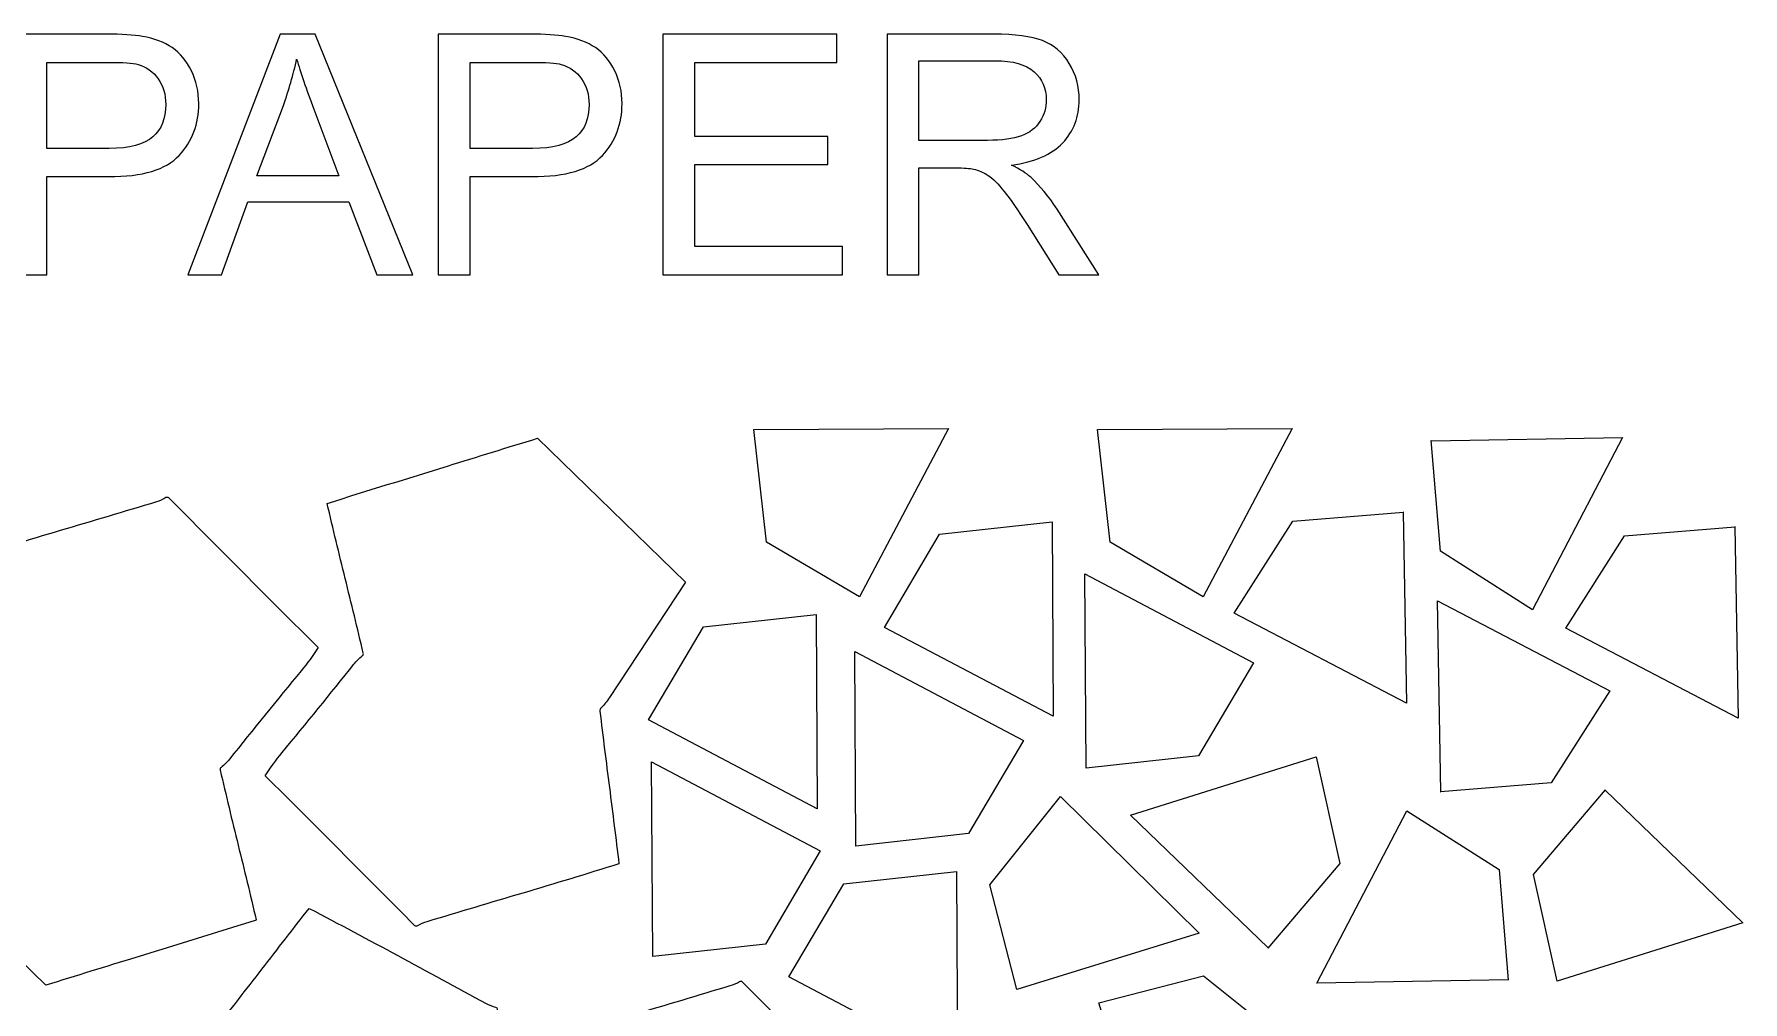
# Model space of a CAD drawing. Header units: inches. Extents: x -12 to 11.9, y -8.3 to 11.
# Drawn here: x -0.67 to 11.19, y 4.24 to 10.96 of the extents above; entities that cross this region are included whole.
import ezdxf

# ---------------------------------------------------------------- set-up
doc = ezdxf.new("R2010")
doc.units = ezdxf.units.IN
doc.header["$MEASUREMENT"] = 0
doc.layers.add('Layer 1', color=7, linetype='Continuous')

msp = doc.modelspace()

# ---------------------------------------------------------------- linework, layer by layer
at = {"layer": 'Layer 1'}
for points, knots in [([(-0.805, 9.286), (-0.805, 9.286), (-0.805, 10.957), (-0.805, 10.957), (-0.805, 10.957), (-0.805, 10.957), (-0.174, 10.957), (-0.174, 10.957), (-0.174, 10.957), (-0.064, 10.957), (0.021, 10.951), (0.08, 10.941), (0.08, 10.941), (0.162, 10.927), (0.231, 10.901), (0.286, 10.863), (0.286, 10.863), (0.342, 10.824), (0.387, 10.771), (0.42, 10.702), (0.42, 10.702), (0.454, 10.633), (0.471, 10.557), (0.471, 10.474), (0.471, 10.474), (0.471, 10.333), (0.426, 10.213), (0.335, 10.115), (0.335, 10.115), (0.245, 10.016), (0.081, 9.967), (-0.155, 9.967), (-0.155, 9.967), (-0.155, 9.967), (-0.584, 9.967), (-0.584, 9.967), (-0.584, 9.967), (-0.584, 9.967), (-0.584, 9.286), (-0.584, 9.286), (-0.584, 9.286), (-0.584, 9.286), (-0.805, 9.286), (-0.805, 9.286)], [0, 0, 0, 0, 0.083333, 0.083333, 0.083333, 0.083333, 0.166667, 0.166667, 0.166667, 0.166667, 0.25, 0.25, 0.25, 0.25, 0.333333, 0.333333, 0.333333, 0.333333, 0.416667, 0.416667, 0.416667, 0.416667, 0.5, 0.5, 0.5, 0.5, 0.583333, 0.583333, 0.583333, 0.583333, 0.666667, 0.666667, 0.666667, 0.666667, 0.75, 0.75, 0.75, 0.75, 0.833333, 0.833333, 0.833333, 0.833333, 1, 1, 1, 1]), ([(0.395, 9.286), (0.395, 9.286), (1.036, 10.957), (1.036, 10.957), (1.036, 10.957), (1.036, 10.957), (1.279, 10.957), (1.279, 10.957), (1.279, 10.957), (1.279, 10.957), (1.959, 9.286), (1.959, 9.286), (1.959, 9.286), (1.959, 9.286), (1.707, 9.286), (1.707, 9.286), (1.707, 9.286), (1.707, 9.286), (1.514, 9.792), (1.514, 9.792), (1.514, 9.792), (1.514, 9.792), (0.811, 9.792), (0.811, 9.792), (0.811, 9.792), (0.811, 9.792), (0.629, 9.286), (0.629, 9.286), (0.629, 9.286), (0.629, 9.286), (0.395, 9.286), (0.395, 9.286)], [0, 0, 0, 0, 0.111111, 0.111111, 0.111111, 0.111111, 0.222222, 0.222222, 0.222222, 0.222222, 0.333333, 0.333333, 0.333333, 0.333333, 0.444444, 0.444444, 0.444444, 0.444444, 0.555556, 0.555556, 0.555556, 0.555556, 0.666667, 0.666667, 0.666667, 0.666667, 0.777778, 0.777778, 0.777778, 0.777778, 1, 1, 1, 1]), ([(2.134, 9.286), (2.134, 9.286), (2.134, 10.957), (2.134, 10.957), (2.134, 10.957), (2.134, 10.957), (2.765, 10.957), (2.765, 10.957), (2.765, 10.957), (2.876, 10.957), (2.961, 10.951), (3.019, 10.941), (3.019, 10.941), (3.101, 10.927), (3.17, 10.901), (3.226, 10.863), (3.226, 10.863), (3.281, 10.824), (3.326, 10.771), (3.36, 10.702), (3.36, 10.702), (3.394, 10.633), (3.411, 10.557), (3.411, 10.474), (3.411, 10.474), (3.411, 10.333), (3.365, 10.213), (3.275, 10.115), (3.275, 10.115), (3.185, 10.016), (3.021, 9.967), (2.784, 9.967), (2.784, 9.967), (2.784, 9.967), (2.356, 9.967), (2.356, 9.967), (2.356, 9.967), (2.356, 9.967), (2.356, 9.286), (2.356, 9.286), (2.356, 9.286), (2.356, 9.286), (2.134, 9.286), (2.134, 9.286)], [0, 0, 0, 0, 0.083333, 0.083333, 0.083333, 0.083333, 0.166667, 0.166667, 0.166667, 0.166667, 0.25, 0.25, 0.25, 0.25, 0.333333, 0.333333, 0.333333, 0.333333, 0.416667, 0.416667, 0.416667, 0.416667, 0.5, 0.5, 0.5, 0.5, 0.583333, 0.583333, 0.583333, 0.583333, 0.666667, 0.666667, 0.666667, 0.666667, 0.75, 0.75, 0.75, 0.75, 0.833333, 0.833333, 0.833333, 0.833333, 1, 1, 1, 1]), ([(3.695, 9.286), (3.695, 9.286), (3.695, 10.957), (3.695, 10.957), (3.695, 10.957), (3.695, 10.957), (4.902, 10.957), (4.902, 10.957), (4.902, 10.957), (4.902, 10.957), (4.902, 10.761), (4.902, 10.761), (4.902, 10.761), (4.902, 10.761), (3.917, 10.761), (3.917, 10.761), (3.917, 10.761), (3.917, 10.761), (3.917, 10.247), (3.917, 10.247), (3.917, 10.247), (3.917, 10.247), (4.839, 10.247), (4.839, 10.247), (4.839, 10.247), (4.839, 10.247), (4.839, 10.051), (4.839, 10.051), (4.839, 10.051), (4.839, 10.051), (3.917, 10.051), (3.917, 10.051), (3.917, 10.051), (3.917, 10.051), (3.917, 9.482), (3.917, 9.482), (3.917, 9.482), (3.917, 9.482), (4.941, 9.482), (4.941, 9.482), (4.941, 9.482), (4.941, 9.482), (4.941, 9.286), (4.941, 9.286), (4.941, 9.286), (4.941, 9.286), (3.695, 9.286), (3.695, 9.286)], [0, 0, 0, 0, 0.076923, 0.076923, 0.076923, 0.076923, 0.153846, 0.153846, 0.153846, 0.153846, 0.230769, 0.230769, 0.230769, 0.230769, 0.307692, 0.307692, 0.307692, 0.307692, 0.384615, 0.384615, 0.384615, 0.384615, 0.461538, 0.461538, 0.461538, 0.461538, 0.538462, 0.538462, 0.538462, 0.538462, 0.615385, 0.615385, 0.615385, 0.615385, 0.692308, 0.692308, 0.692308, 0.692308, 0.769231, 0.769231, 0.769231, 0.769231, 0.846154, 0.846154, 0.846154, 0.846154, 1, 1, 1, 1]), ([(5.252, 9.286), (5.252, 9.286), (5.252, 10.957), (5.252, 10.957), (5.252, 10.957), (5.252, 10.957), (5.992, 10.957), (5.992, 10.957), (5.992, 10.957), (6.141, 10.957), (6.254, 10.941), (6.331, 10.912), (6.331, 10.912), (6.409, 10.882), (6.471, 10.829), (6.517, 10.753), (6.517, 10.753), (6.563, 10.677), (6.586, 10.593), (6.586, 10.501), (6.586, 10.501), (6.586, 10.383), (6.548, 10.283), (6.471, 10.201), (6.471, 10.201), (6.394, 10.12), (6.276, 10.069), (6.116, 10.047), (6.116, 10.047), (6.175, 10.019), (6.219, 9.991), (6.249, 9.963), (6.249, 9.963), (6.314, 9.904), (6.375, 9.83), (6.432, 9.741), (6.432, 9.741), (6.432, 9.741), (6.721, 9.286), (6.721, 9.286), (6.721, 9.286), (6.721, 9.286), (6.445, 9.286), (6.445, 9.286), (6.445, 9.286), (6.445, 9.286), (6.224, 9.634), (6.224, 9.634), (6.224, 9.634), (6.16, 9.734), (6.107, 9.811), (6.065, 9.864), (6.065, 9.864), (6.023, 9.918), (5.986, 9.954), (5.953, 9.976), (5.953, 9.976), (5.92, 9.997), (5.886, 10.012), (5.852, 10.02), (5.852, 10.02), (5.827, 10.025), (5.786, 10.028), (5.729, 10.028), (5.729, 10.028), (5.729, 10.028), (5.473, 10.028), (5.473, 10.028), (5.473, 10.028), (5.473, 10.028), (5.473, 9.286), (5.473, 9.286), (5.473, 9.286), (5.473, 9.286), (5.252, 9.286), (5.252, 9.286)], [0, 0, 0, 0, 0.05, 0.05, 0.05, 0.05, 0.1, 0.1, 0.1, 0.1, 0.15, 0.15, 0.15, 0.15, 0.2, 0.2, 0.2, 0.2, 0.25, 0.25, 0.25, 0.25, 0.3, 0.3, 0.3, 0.3, 0.35, 0.35, 0.35, 0.35, 0.4, 0.4, 0.4, 0.4, 0.45, 0.45, 0.45, 0.45, 0.5, 0.5, 0.5, 0.5, 0.55, 0.55, 0.55, 0.55, 0.6, 0.6, 0.6, 0.6, 0.65, 0.65, 0.65, 0.65, 0.7, 0.7, 0.7, 0.7, 0.75, 0.75, 0.75, 0.75, 0.8, 0.8, 0.8, 0.8, 0.85, 0.85, 0.85, 0.85, 0.9, 0.9, 0.9, 0.9, 1, 1, 1, 1]), ([(-0.584, 10.163), (-0.584, 10.163), (-0.152, 10.163), (-0.152, 10.163), (-0.152, 10.163), (-0.009, 10.163), (0.092, 10.19), (0.153, 10.243), (0.153, 10.243), (0.212, 10.296), (0.242, 10.371), (0.242, 10.468), (0.242, 10.468), (0.242, 10.537), (0.225, 10.597), (0.189, 10.647), (0.189, 10.647), (0.154, 10.697), (0.107, 10.73), (0.05, 10.746), (0.05, 10.746), (0.013, 10.756), (-0.056, 10.761), (-0.156, 10.761), (-0.156, 10.761), (-0.156, 10.761), (-0.584, 10.761), (-0.584, 10.761), (-0.584, 10.761), (-0.584, 10.761), (-0.584, 10.163), (-0.584, 10.163)], [0, 0, 0, 0, 0.111111, 0.111111, 0.111111, 0.111111, 0.222222, 0.222222, 0.222222, 0.222222, 0.333333, 0.333333, 0.333333, 0.333333, 0.444444, 0.444444, 0.444444, 0.444444, 0.555556, 0.555556, 0.555556, 0.555556, 0.666667, 0.666667, 0.666667, 0.666667, 0.777778, 0.777778, 0.777778, 0.777778, 1, 1, 1, 1]), ([(0.875, 9.972), (0.875, 9.972), (1.445, 9.972), (1.445, 9.972), (1.445, 9.972), (1.445, 9.972), (1.271, 10.435), (1.271, 10.435), (1.271, 10.435), (1.218, 10.576), (1.178, 10.692), (1.151, 10.784), (1.151, 10.784), (1.128, 10.675), (1.097, 10.568), (1.059, 10.462), (1.059, 10.462), (1.059, 10.462), (0.875, 9.972), (0.875, 9.972)], [0, 0, 0, 0, 0.166667, 0.166667, 0.166667, 0.166667, 0.333333, 0.333333, 0.333333, 0.333333, 0.5, 0.5, 0.5, 0.5, 0.666667, 0.666667, 0.666667, 0.666667, 1, 1, 1, 1]), ([(2.356, 10.163), (2.356, 10.163), (2.788, 10.163), (2.788, 10.163), (2.788, 10.163), (2.931, 10.163), (3.032, 10.19), (3.092, 10.243), (3.092, 10.243), (3.152, 10.296), (3.182, 10.371), (3.182, 10.468), (3.182, 10.468), (3.182, 10.537), (3.164, 10.597), (3.129, 10.647), (3.129, 10.647), (3.094, 10.697), (3.047, 10.73), (2.989, 10.746), (2.989, 10.746), (2.952, 10.756), (2.883, 10.761), (2.783, 10.761), (2.783, 10.761), (2.783, 10.761), (2.356, 10.761), (2.356, 10.761), (2.356, 10.761), (2.356, 10.761), (2.356, 10.163), (2.356, 10.163)], [0, 0, 0, 0, 0.111111, 0.111111, 0.111111, 0.111111, 0.222222, 0.222222, 0.222222, 0.222222, 0.333333, 0.333333, 0.333333, 0.333333, 0.444444, 0.444444, 0.444444, 0.444444, 0.555556, 0.555556, 0.555556, 0.555556, 0.666667, 0.666667, 0.666667, 0.666667, 0.777778, 0.777778, 0.777778, 0.777778, 1, 1, 1, 1]), ([(5.473, 10.219), (5.473, 10.219), (5.948, 10.219), (5.948, 10.219), (5.948, 10.219), (6.049, 10.219), (6.127, 10.23), (6.184, 10.251), (6.184, 10.251), (6.241, 10.271), (6.284, 10.305), (6.313, 10.351), (6.313, 10.351), (6.343, 10.397), (6.357, 10.447), (6.357, 10.501), (6.357, 10.501), (6.357, 10.58), (6.329, 10.645), (6.272, 10.696), (6.272, 10.696), (6.215, 10.747), (6.125, 10.772), (6.001, 10.772), (6.001, 10.772), (6.001, 10.772), (5.473, 10.772), (5.473, 10.772), (5.473, 10.772), (5.473, 10.772), (5.473, 10.219), (5.473, 10.219)], [0, 0, 0, 0, 0.111111, 0.111111, 0.111111, 0.111111, 0.222222, 0.222222, 0.222222, 0.222222, 0.333333, 0.333333, 0.333333, 0.333333, 0.444444, 0.444444, 0.444444, 0.444444, 0.555556, 0.555556, 0.555556, 0.555556, 0.666667, 0.666667, 0.666667, 0.666667, 0.777778, 0.777778, 0.777778, 0.777778, 1, 1, 1, 1])]:
    msp.add_open_spline(points, degree=3, knots=knots, dxfattribs=at)
at = {"layer": 'Layer 1', "color": 18, "lineweight": 9}
for points, knots in [([(5.678, 8.219), (5.678, 8.219), (4.327, 8.211), (4.327, 8.211), (4.327, 8.211), (4.327, 8.211), (4.413, 7.429), (4.413, 7.429), (4.413, 7.429), (4.413, 7.429), (5.06, 7.048), (5.06, 7.048), (5.06, 7.048), (5.06, 7.048), (5.678, 8.219), (5.678, 8.219)], [0, 0, 0, 0, 0.2, 0.2, 0.2, 0.2, 0.4, 0.4, 0.4, 0.4, 0.6, 0.6, 0.6, 0.6, 1, 1, 1, 1]), ([(8.065, 8.219), (8.065, 8.219), (6.713, 8.211), (6.713, 8.211), (6.713, 8.211), (6.713, 8.211), (6.8, 7.429), (6.8, 7.429), (6.8, 7.429), (6.8, 7.429), (7.446, 7.048), (7.446, 7.048), (7.446, 7.048), (7.446, 7.048), (8.065, 8.219), (8.065, 8.219)], [0, 0, 0, 0, 0.2, 0.2, 0.2, 0.2, 0.4, 0.4, 0.4, 0.4, 0.6, 0.6, 0.6, 0.6, 1, 1, 1, 1]), ([(3.852, 7.15), (3.852, 7.15), (2.823, 8.15), (2.823, 8.15), (2.823, 8.15), (2.615, 8.086), (2.407, 8.022), (2.198, 7.957), (2.198, 7.957), (1.92, 7.871), (1.641, 7.785), (1.363, 7.698), (1.363, 7.698), (1.363, 7.698), (1.362, 7.698), (1.362, 7.698), (1.362, 7.698), (1.362, 7.698), (1.363, 7.696), (1.363, 7.696), (1.363, 7.696), (1.404, 7.523), (1.446, 7.35), (1.488, 7.177), (1.488, 7.177), (1.531, 7.004), (1.573, 6.831), (1.614, 6.658), (1.614, 6.658), (1.615, 6.651), (1.613, 6.643), (1.607, 6.638), (1.607, 6.638), (1.585, 6.622), (1.565, 6.603), (1.549, 6.581), (1.549, 6.581), (1.384, 6.375), (1.218, 6.17), (1.05, 5.967), (1.05, 5.967), (1.008, 5.916), (0.969, 5.862), (0.933, 5.806), (0.933, 5.806), (1.107, 5.633), (1.28, 5.46), (1.453, 5.286), (1.453, 5.286), (1.625, 5.111), (1.798, 4.938), (1.972, 4.765), (1.972, 4.765), (1.977, 4.76), (1.984, 4.759), (1.99, 4.763), (1.99, 4.763), (2.01, 4.776), (2.032, 4.785), (2.055, 4.792), (2.055, 4.792), (2.277, 4.859), (2.5, 4.926), (2.722, 4.991), (2.722, 4.991), (2.945, 5.057), (3.168, 5.125), (3.389, 5.194), (3.389, 5.194), (3.368, 5.371), (3.346, 5.548), (3.323, 5.725), (3.323, 5.725), (3.3, 5.901), (3.278, 6.078), (3.257, 6.255), (3.257, 6.255), (3.256, 6.263), (3.259, 6.272), (3.265, 6.277), (3.265, 6.277), (3.287, 6.299), (3.307, 6.323), (3.324, 6.349), (3.324, 6.349), (3.324, 6.349), (3.852, 7.15), (3.852, 7.15)], [0, 0, 0, 0, 0.043478, 0.043478, 0.043478, 0.043478, 0.086957, 0.086957, 0.086957, 0.086957, 0.130435, 0.130435, 0.130435, 0.130435, 0.173913, 0.173913, 0.173913, 0.173913, 0.217391, 0.217391, 0.217391, 0.217391, 0.26087, 0.26087, 0.26087, 0.26087, 0.304348, 0.304348, 0.304348, 0.304348, 0.347826, 0.347826, 0.347826, 0.347826, 0.391304, 0.391304, 0.391304, 0.391304, 0.434783, 0.434783, 0.434783, 0.434783, 0.478261, 0.478261, 0.478261, 0.478261, 0.521739, 0.521739, 0.521739, 0.521739, 0.565217, 0.565217, 0.565217, 0.565217, 0.608696, 0.608696, 0.608696, 0.608696, 0.652174, 0.652174, 0.652174, 0.652174, 0.695652, 0.695652, 0.695652, 0.695652, 0.73913, 0.73913, 0.73913, 0.73913, 0.782609, 0.782609, 0.782609, 0.782609, 0.826087, 0.826087, 0.826087, 0.826087, 0.869565, 0.869565, 0.869565, 0.869565, 0.913043, 0.913043, 0.913043, 0.913043, 1, 1, 1, 1]), ([(10.36, 8.155), (10.36, 8.155), (9.032, 8.132), (9.032, 8.132), (9.032, 8.132), (9.032, 8.132), (9.031, 8.134), (9.031, 8.134), (9.031, 8.134), (9.031, 8.134), (9.094, 7.365), (9.094, 7.365), (9.094, 7.365), (9.094, 7.365), (9.734, 6.958), (9.734, 6.958), (9.734, 6.958), (9.734, 6.958), (10.36, 8.155), (10.36, 8.155)], [0, 0, 0, 0, 0.166667, 0.166667, 0.166667, 0.166667, 0.333333, 0.333333, 0.333333, 0.333333, 0.5, 0.5, 0.5, 0.5, 0.666667, 0.666667, 0.666667, 0.666667, 1, 1, 1, 1]), ([(-1.619, 5.353), (-1.619, 5.353), (-0.59, 4.352), (-0.59, 4.352), (-0.59, 4.352), (-0.382, 4.416), (-0.173, 4.481), (0.035, 4.545), (0.035, 4.545), (0.313, 4.631), (0.592, 4.718), (0.87, 4.804), (0.87, 4.804), (0.871, 4.804), (0.871, 4.804), (0.871, 4.804), (0.871, 4.804), (0.871, 4.804), (0.87, 4.806), (0.87, 4.806), (0.87, 4.806), (0.829, 4.98), (0.787, 5.153), (0.745, 5.325), (0.745, 5.325), (0.702, 5.498), (0.66, 5.671), (0.62, 5.845), (0.62, 5.845), (0.618, 5.852), (0.621, 5.86), (0.627, 5.864), (0.627, 5.864), (0.648, 5.881), (0.668, 5.9), (0.685, 5.921), (0.685, 5.921), (0.849, 6.128), (1.015, 6.333), (1.183, 6.536), (1.183, 6.536), (1.226, 6.587), (1.264, 6.64), (1.3, 6.696), (1.3, 6.696), (1.126, 6.869), (0.953, 7.043), (0.78, 7.217), (0.78, 7.217), (0.608, 7.391), (0.435, 7.565), (0.261, 7.738), (0.261, 7.738), (0.256, 7.742), (0.249, 7.743), (0.243, 7.74), (0.243, 7.74), (0.223, 7.727), (0.201, 7.717), (0.179, 7.71), (0.179, 7.71), (-0.044, 7.643), (-0.267, 7.577), (-0.489, 7.511), (-0.489, 7.511), (-0.712, 7.445), (-0.934, 7.378), (-1.156, 7.308), (-1.156, 7.308), (-1.135, 7.131), (-1.113, 6.955), (-1.09, 6.778), (-1.09, 6.778), (-1.067, 6.601), (-1.045, 6.424), (-1.024, 6.247), (-1.024, 6.247), (-1.023, 6.239), (-1.026, 6.231), (-1.032, 6.225), (-1.032, 6.225), (-1.054, 6.203), (-1.074, 6.179), (-1.091, 6.153), (-1.091, 6.153), (-1.091, 6.153), (-1.619, 5.353), (-1.619, 5.353)], [0, 0, 0, 0, 0.043478, 0.043478, 0.043478, 0.043478, 0.086957, 0.086957, 0.086957, 0.086957, 0.130435, 0.130435, 0.130435, 0.130435, 0.173913, 0.173913, 0.173913, 0.173913, 0.217391, 0.217391, 0.217391, 0.217391, 0.26087, 0.26087, 0.26087, 0.26087, 0.304348, 0.304348, 0.304348, 0.304348, 0.347826, 0.347826, 0.347826, 0.347826, 0.391304, 0.391304, 0.391304, 0.391304, 0.434783, 0.434783, 0.434783, 0.434783, 0.478261, 0.478261, 0.478261, 0.478261, 0.521739, 0.521739, 0.521739, 0.521739, 0.565217, 0.565217, 0.565217, 0.565217, 0.608696, 0.608696, 0.608696, 0.608696, 0.652174, 0.652174, 0.652174, 0.652174, 0.695652, 0.695652, 0.695652, 0.695652, 0.73913, 0.73913, 0.73913, 0.73913, 0.782609, 0.782609, 0.782609, 0.782609, 0.826087, 0.826087, 0.826087, 0.826087, 0.869565, 0.869565, 0.869565, 0.869565, 0.913043, 0.913043, 0.913043, 0.913043, 1, 1, 1, 1]), ([(8.859, 6.31), (8.859, 6.31), (8.836, 7.638), (8.836, 7.638), (8.836, 7.638), (8.836, 7.638), (8.838, 7.638), (8.838, 7.638), (8.838, 7.638), (8.838, 7.638), (8.069, 7.575), (8.069, 7.575), (8.069, 7.575), (8.069, 7.575), (7.662, 6.936), (7.662, 6.936), (7.662, 6.936), (7.662, 6.936), (8.859, 6.31), (8.859, 6.31)], [0, 0, 0, 0, 0.166667, 0.166667, 0.166667, 0.166667, 0.333333, 0.333333, 0.333333, 0.333333, 0.5, 0.5, 0.5, 0.5, 0.666667, 0.666667, 0.666667, 0.666667, 1, 1, 1, 1]), ([(6.405, 6.219), (6.405, 6.219), (6.397, 7.57), (6.397, 7.57), (6.397, 7.57), (6.397, 7.57), (5.615, 7.484), (5.615, 7.484), (5.615, 7.484), (5.615, 7.484), (5.234, 6.837), (5.234, 6.837), (5.234, 6.837), (5.234, 6.837), (6.405, 6.219), (6.405, 6.219)], [0, 0, 0, 0, 0.2, 0.2, 0.2, 0.2, 0.4, 0.4, 0.4, 0.4, 0.6, 0.6, 0.6, 0.6, 1, 1, 1, 1]), ([(11.163, 6.206), (11.163, 6.206), (11.139, 7.534), (11.139, 7.534), (11.139, 7.534), (11.139, 7.534), (11.142, 7.535), (11.142, 7.535), (11.142, 7.535), (11.142, 7.535), (10.373, 7.472), (10.373, 7.472), (10.373, 7.472), (10.373, 7.472), (9.965, 6.832), (9.965, 6.832), (9.965, 6.832), (9.965, 6.832), (11.163, 6.206), (11.163, 6.206)], [0, 0, 0, 0, 0.166667, 0.166667, 0.166667, 0.166667, 0.333333, 0.333333, 0.333333, 0.333333, 0.5, 0.5, 0.5, 0.5, 0.666667, 0.666667, 0.666667, 0.666667, 1, 1, 1, 1]), ([(6.625, 7.209), (6.625, 7.209), (6.633, 5.858), (6.633, 5.858), (6.633, 5.858), (6.633, 5.858), (7.415, 5.944), (7.415, 5.944), (7.415, 5.944), (7.415, 5.944), (7.796, 6.591), (7.796, 6.591), (7.796, 6.591), (7.796, 6.591), (6.625, 7.209), (6.625, 7.209)], [0, 0, 0, 0, 0.2, 0.2, 0.2, 0.2, 0.4, 0.4, 0.4, 0.4, 0.6, 0.6, 0.6, 0.6, 1, 1, 1, 1]), ([(9.074, 7.022), (9.074, 7.022), (9.097, 5.694), (9.097, 5.694), (9.097, 5.694), (9.097, 5.694), (9.095, 5.694), (9.095, 5.694), (9.095, 5.694), (9.095, 5.694), (9.864, 5.757), (9.864, 5.757), (9.864, 5.757), (9.864, 5.757), (10.272, 6.396), (10.272, 6.396), (10.272, 6.396), (10.272, 6.396), (9.074, 7.022), (9.074, 7.022)], [0, 0, 0, 0, 0.166667, 0.166667, 0.166667, 0.166667, 0.333333, 0.333333, 0.333333, 0.333333, 0.5, 0.5, 0.5, 0.5, 0.666667, 0.666667, 0.666667, 0.666667, 1, 1, 1, 1]), ([(4.766, 5.576), (4.766, 5.576), (4.758, 6.927), (4.758, 6.927), (4.758, 6.927), (4.758, 6.927), (3.976, 6.84), (3.976, 6.84), (3.976, 6.84), (3.976, 6.84), (3.595, 6.194), (3.595, 6.194), (3.595, 6.194), (3.595, 6.194), (4.766, 5.576), (4.766, 5.576)], [0, 0, 0, 0, 0.2, 0.2, 0.2, 0.2, 0.4, 0.4, 0.4, 0.4, 0.6, 0.6, 0.6, 0.6, 1, 1, 1, 1]), ([(5.027, 6.67), (5.027, 6.67), (5.035, 5.318), (5.035, 5.318), (5.035, 5.318), (5.035, 5.318), (5.817, 5.405), (5.817, 5.405), (5.817, 5.405), (5.817, 5.405), (6.198, 6.051), (6.198, 6.051), (6.198, 6.051), (6.198, 6.051), (5.027, 6.67), (5.027, 6.67)], [0, 0, 0, 0, 0.2, 0.2, 0.2, 0.2, 0.4, 0.4, 0.4, 0.4, 0.6, 0.6, 0.6, 0.6, 1, 1, 1, 1]), ([(6.942, 5.533), (6.942, 5.533), (7.897, 4.61), (7.897, 4.61), (7.897, 4.61), (7.897, 4.61), (7.896, 4.608), (7.896, 4.608), (7.896, 4.608), (7.896, 4.608), (8.395, 5.196), (8.395, 5.196), (8.395, 5.196), (8.395, 5.196), (8.231, 5.937), (8.231, 5.937), (8.231, 5.937), (8.231, 5.937), (6.942, 5.533), (6.942, 5.533)], [0, 0, 0, 0, 0.166667, 0.166667, 0.166667, 0.166667, 0.333333, 0.333333, 0.333333, 0.333333, 0.5, 0.5, 0.5, 0.5, 0.666667, 0.666667, 0.666667, 0.666667, 1, 1, 1, 1]), ([(3.616, 5.902), (3.616, 5.902), (3.624, 4.551), (3.624, 4.551), (3.624, 4.551), (3.624, 4.551), (4.406, 4.637), (4.406, 4.637), (4.406, 4.637), (4.406, 4.637), (4.787, 5.284), (4.787, 5.284), (4.787, 5.284), (4.787, 5.284), (3.616, 5.902), (3.616, 5.902)], [0, 0, 0, 0, 0.2, 0.2, 0.2, 0.2, 0.4, 0.4, 0.4, 0.4, 0.6, 0.6, 0.6, 0.6, 1, 1, 1, 1]), ([(11.195, 4.784), (11.195, 4.784), (10.239, 5.707), (10.239, 5.707), (10.239, 5.707), (10.239, 5.707), (10.24, 5.709), (10.24, 5.709), (10.24, 5.709), (10.24, 5.709), (9.741, 5.12), (9.741, 5.12), (9.741, 5.12), (9.741, 5.12), (9.905, 4.38), (9.905, 4.38), (9.905, 4.38), (9.905, 4.38), (11.195, 4.784), (11.195, 4.784)], [0, 0, 0, 0, 0.166667, 0.166667, 0.166667, 0.166667, 0.333333, 0.333333, 0.333333, 0.333333, 0.5, 0.5, 0.5, 0.5, 0.666667, 0.666667, 0.666667, 0.666667, 1, 1, 1, 1]), ([(7.418, 4.712), (7.418, 4.712), (6.457, 5.662), (6.457, 5.662), (6.457, 5.662), (6.457, 5.662), (5.965, 5.048), (5.965, 5.048), (5.965, 5.048), (5.965, 5.048), (6.153, 4.321), (6.153, 4.321), (6.153, 4.321), (6.153, 4.321), (7.418, 4.712), (7.418, 4.712)], [0, 0, 0, 0, 0.2, 0.2, 0.2, 0.2, 0.4, 0.4, 0.4, 0.4, 0.6, 0.6, 0.6, 0.6, 1, 1, 1, 1]), ([(8.236, 4.366), (8.236, 4.366), (9.564, 4.389), (9.564, 4.389), (9.564, 4.389), (9.564, 4.389), (9.565, 4.387), (9.565, 4.387), (9.565, 4.387), (9.565, 4.387), (9.502, 5.156), (9.502, 5.156), (9.502, 5.156), (9.502, 5.156), (8.862, 5.563), (8.862, 5.563), (8.862, 5.563), (8.862, 5.563), (8.236, 4.366), (8.236, 4.366)], [0, 0, 0, 0, 0.166667, 0.166667, 0.166667, 0.166667, 0.333333, 0.333333, 0.333333, 0.333333, 0.5, 0.5, 0.5, 0.5, 0.666667, 0.666667, 0.666667, 0.666667, 1, 1, 1, 1]), ([(5.741, 3.791), (5.741, 3.791), (5.733, 5.142), (5.733, 5.142), (5.733, 5.142), (5.733, 5.142), (4.951, 5.056), (4.951, 5.056), (4.951, 5.056), (4.951, 5.056), (4.57, 4.409), (4.57, 4.409), (4.57, 4.409), (4.57, 4.409), (5.741, 3.791), (5.741, 3.791)], [0, 0, 0, 0, 0.2, 0.2, 0.2, 0.2, 0.4, 0.4, 0.4, 0.4, 0.6, 0.6, 0.6, 0.6, 1, 1, 1, 1]), ([(-0.471, 3.829), (-0.471, 3.829), (-0.452, 2.394), (-0.452, 2.394), (-0.452, 2.394), (-0.259, 2.292), (-0.066, 2.19), (0.127, 2.089), (0.127, 2.089), (0.385, 1.953), (0.643, 1.817), (0.901, 1.681), (0.901, 1.681), (0.901, 1.681), (0.901, 1.681), (0.901, 1.681), (0.901, 1.681), (0.901, 1.681), (0.902, 1.683), (0.902, 1.683), (0.902, 1.683), (0.995, 1.834), (1.088, 1.986), (1.18, 2.138), (1.18, 2.138), (1.272, 2.291), (1.365, 2.443), (1.459, 2.594), (1.459, 2.594), (1.463, 2.6), (1.47, 2.604), (1.478, 2.603), (1.478, 2.603), (1.505, 2.599), (1.532, 2.599), (1.559, 2.602), (1.559, 2.602), (1.821, 2.632), (2.084, 2.66), (2.346, 2.684), (2.346, 2.684), (2.412, 2.69), (2.478, 2.701), (2.542, 2.715), (2.542, 2.715), (2.541, 2.96), (2.542, 3.206), (2.543, 3.451), (2.543, 3.451), (2.544, 3.696), (2.545, 3.941), (2.544, 4.186), (2.544, 4.186), (2.544, 4.193), (2.539, 4.199), (2.533, 4.2), (2.533, 4.2), (2.51, 4.205), (2.487, 4.214), (2.466, 4.225), (2.466, 4.225), (2.262, 4.335), (2.057, 4.445), (1.853, 4.557), (1.853, 4.557), (1.649, 4.668), (1.444, 4.777), (1.238, 4.885), (1.238, 4.885), (1.128, 4.745), (1.019, 4.604), (0.91, 4.463), (0.91, 4.463), (0.801, 4.322), (0.692, 4.181), (0.581, 4.041), (0.581, 4.041), (0.576, 4.035), (0.568, 4.031), (0.56, 4.031), (0.56, 4.031), (0.529, 4.031), (0.498, 4.028), (0.468, 4.022), (0.468, 4.022), (0.468, 4.022), (-0.471, 3.829), (-0.471, 3.829)], [0, 0, 0, 0, 0.043478, 0.043478, 0.043478, 0.043478, 0.086957, 0.086957, 0.086957, 0.086957, 0.130435, 0.130435, 0.130435, 0.130435, 0.173913, 0.173913, 0.173913, 0.173913, 0.217391, 0.217391, 0.217391, 0.217391, 0.26087, 0.26087, 0.26087, 0.26087, 0.304348, 0.304348, 0.304348, 0.304348, 0.347826, 0.347826, 0.347826, 0.347826, 0.391304, 0.391304, 0.391304, 0.391304, 0.434783, 0.434783, 0.434783, 0.434783, 0.478261, 0.478261, 0.478261, 0.478261, 0.521739, 0.521739, 0.521739, 0.521739, 0.565217, 0.565217, 0.565217, 0.565217, 0.608696, 0.608696, 0.608696, 0.608696, 0.652174, 0.652174, 0.652174, 0.652174, 0.695652, 0.695652, 0.695652, 0.695652, 0.73913, 0.73913, 0.73913, 0.73913, 0.782609, 0.782609, 0.782609, 0.782609, 0.826087, 0.826087, 0.826087, 0.826087, 0.869565, 0.869565, 0.869565, 0.869565, 0.913043, 0.913043, 0.913043, 0.913043, 1, 1, 1, 1]), ([(7.112, 2.964), (7.112, 2.964), (8.062, 3.925), (8.062, 3.925), (8.062, 3.925), (8.062, 3.925), (7.448, 4.417), (7.448, 4.417), (7.448, 4.417), (7.448, 4.417), (6.721, 4.229), (6.721, 4.229), (6.721, 4.229), (6.721, 4.229), (7.112, 2.964), (7.112, 2.964)], [0, 0, 0, 0, 0.2, 0.2, 0.2, 0.2, 0.4, 0.4, 0.4, 0.4, 0.6, 0.6, 0.6, 0.6, 1, 1, 1, 1]), ([(2.365, 1.991), (2.365, 1.991), (3.394, 0.991), (3.394, 0.991), (3.394, 0.991), (3.602, 1.055), (3.81, 1.119), (4.019, 1.184), (4.019, 1.184), (4.297, 1.27), (4.576, 1.356), (4.854, 1.443), (4.854, 1.443), (4.855, 1.443), (4.855, 1.443), (4.855, 1.443), (4.855, 1.443), (4.855, 1.443), (4.854, 1.445), (4.854, 1.445), (4.854, 1.445), (4.813, 1.618), (4.771, 1.791), (4.729, 1.964), (4.729, 1.964), (4.686, 2.137), (4.644, 2.31), (4.604, 2.483), (4.604, 2.483), (4.602, 2.49), (4.605, 2.498), (4.611, 2.503), (4.611, 2.503), (4.632, 2.519), (4.652, 2.538), (4.669, 2.56), (4.669, 2.56), (4.833, 2.766), (4.999, 2.971), (5.167, 3.174), (5.167, 3.174), (5.21, 3.225), (5.248, 3.279), (5.284, 3.335), (5.284, 3.335), (5.11, 3.508), (4.937, 3.681), (4.764, 3.855), (4.764, 3.855), (4.592, 4.03), (4.419, 4.203), (4.245, 4.376), (4.245, 4.376), (4.24, 4.381), (4.233, 4.382), (4.227, 4.378), (4.227, 4.378), (4.207, 4.365), (4.185, 4.356), (4.162, 4.349), (4.162, 4.349), (3.94, 4.282), (3.717, 4.215), (3.495, 4.15), (3.495, 4.15), (3.272, 4.084), (3.049, 4.016), (2.828, 3.947), (2.828, 3.947), (2.849, 3.77), (2.871, 3.593), (2.894, 3.416), (2.894, 3.416), (2.917, 3.24), (2.939, 3.063), (2.96, 2.886), (2.96, 2.886), (2.961, 2.878), (2.958, 2.869), (2.952, 2.864), (2.952, 2.864), (2.93, 2.842), (2.91, 2.818), (2.893, 2.792), (2.893, 2.792), (2.893, 2.792), (2.365, 1.991), (2.365, 1.991)], [0, 0, 0, 0, 0.043478, 0.043478, 0.043478, 0.043478, 0.086957, 0.086957, 0.086957, 0.086957, 0.130435, 0.130435, 0.130435, 0.130435, 0.173913, 0.173913, 0.173913, 0.173913, 0.217391, 0.217391, 0.217391, 0.217391, 0.26087, 0.26087, 0.26087, 0.26087, 0.304348, 0.304348, 0.304348, 0.304348, 0.347826, 0.347826, 0.347826, 0.347826, 0.391304, 0.391304, 0.391304, 0.391304, 0.434783, 0.434783, 0.434783, 0.434783, 0.478261, 0.478261, 0.478261, 0.478261, 0.521739, 0.521739, 0.521739, 0.521739, 0.565217, 0.565217, 0.565217, 0.565217, 0.608696, 0.608696, 0.608696, 0.608696, 0.652174, 0.652174, 0.652174, 0.652174, 0.695652, 0.695652, 0.695652, 0.695652, 0.73913, 0.73913, 0.73913, 0.73913, 0.782609, 0.782609, 0.782609, 0.782609, 0.826087, 0.826087, 0.826087, 0.826087, 0.869565, 0.869565, 0.869565, 0.869565, 0.913043, 0.913043, 0.913043, 0.913043, 1, 1, 1, 1])]:
    msp.add_open_spline(points, degree=3, knots=knots, dxfattribs=at)

doc.saveas('drawing.dxf')
